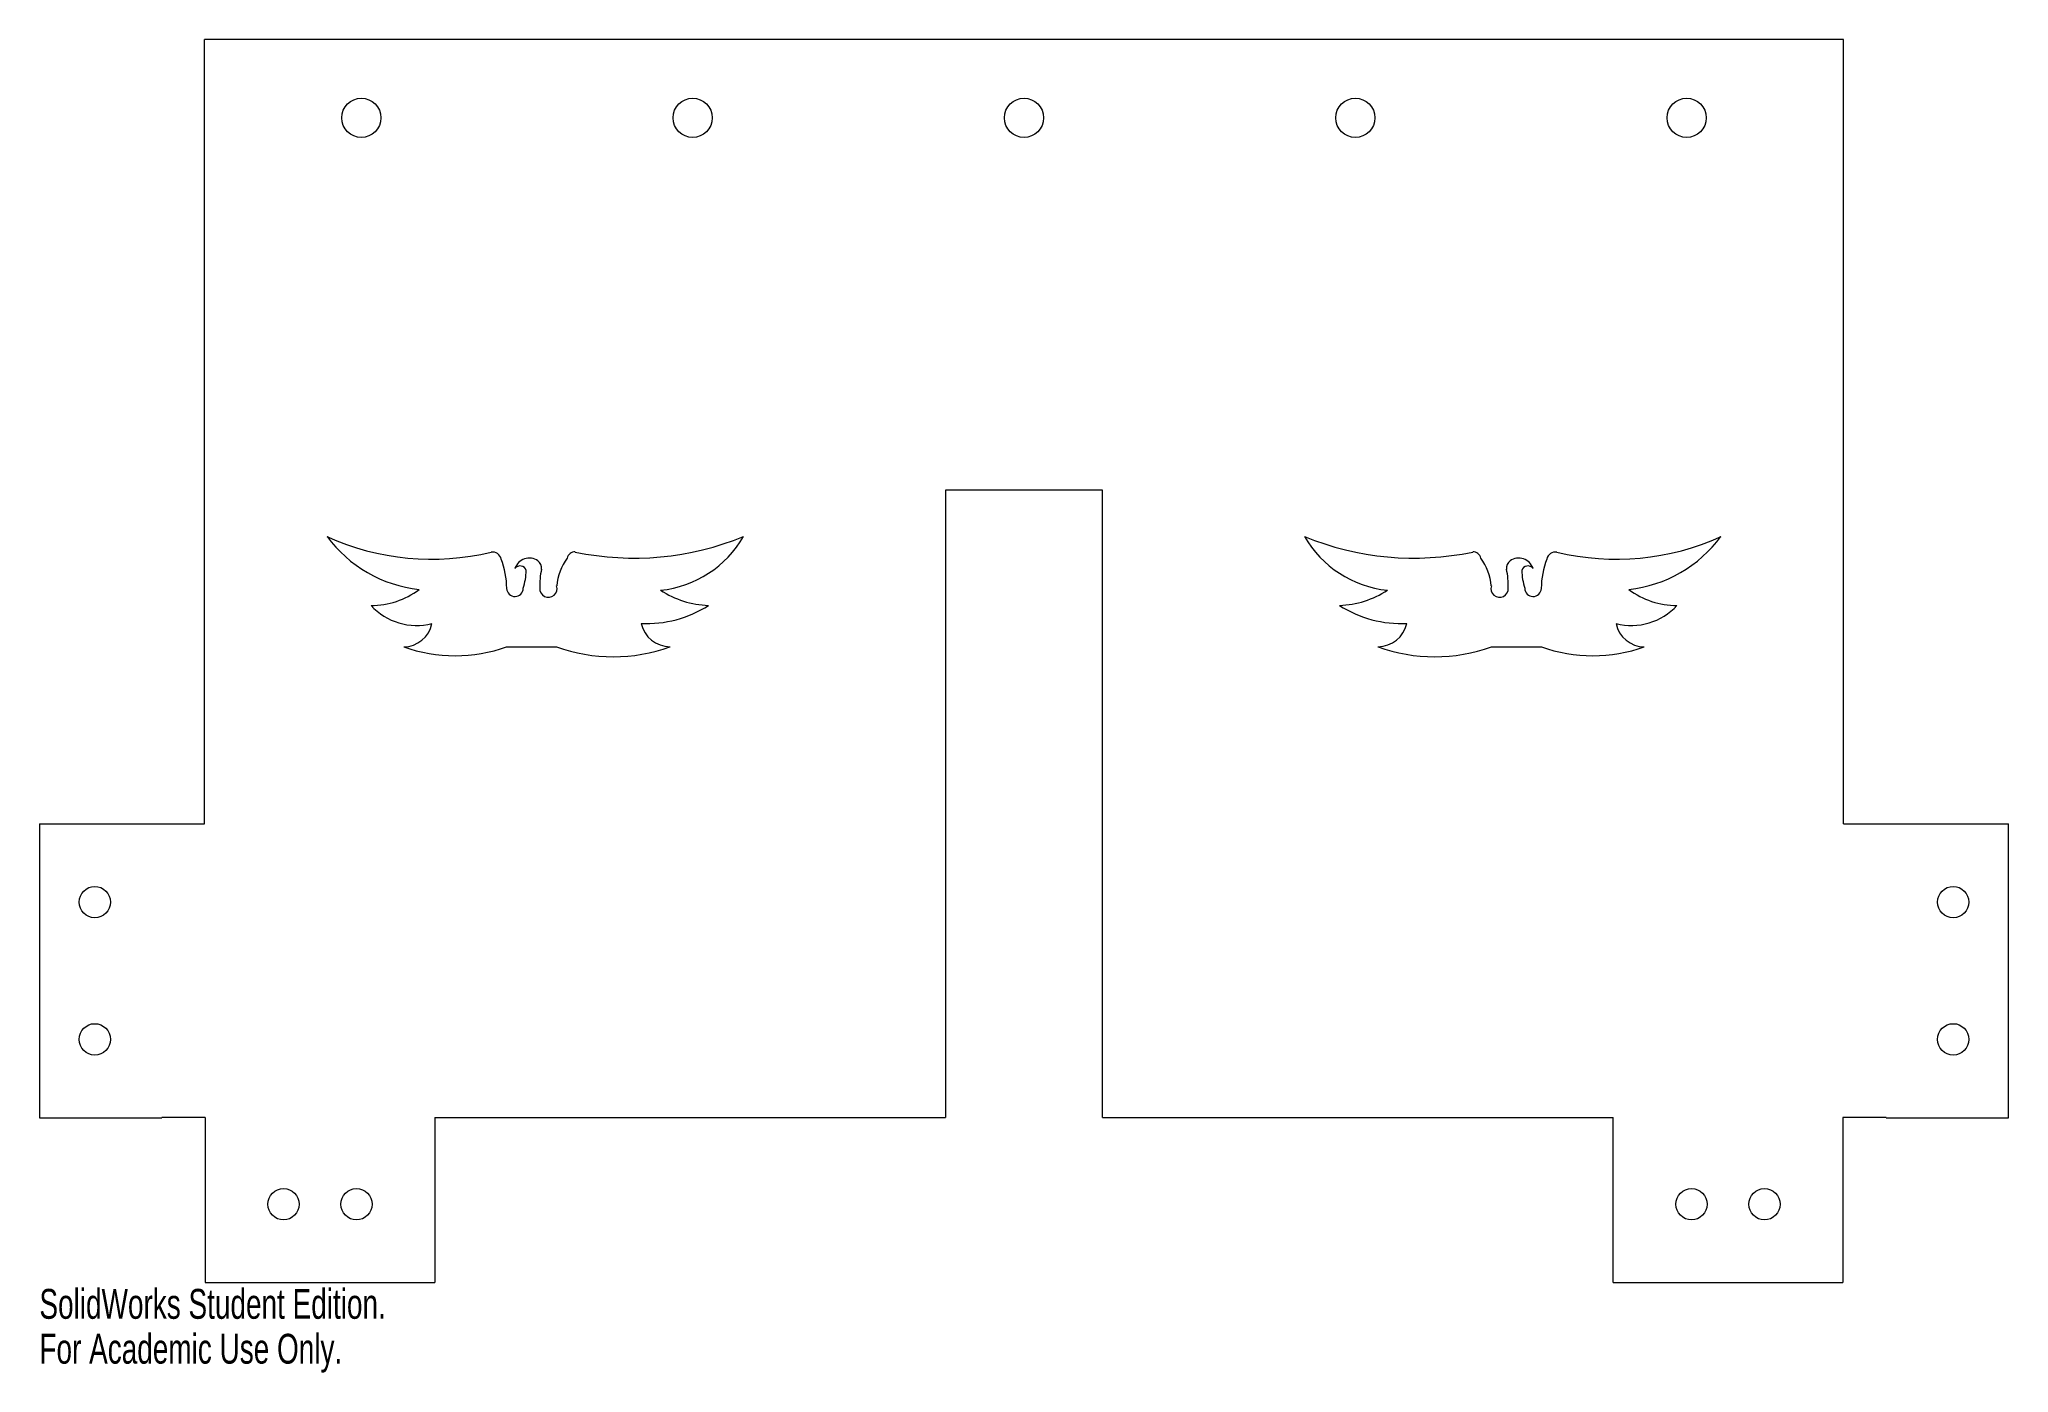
# Model space of a CAD drawing. Header units: inches. Extents: x -6.3 to 6.3, y -5 to 3.5.
import ezdxf

# ---------------------------------------------------------------- set-up
doc = ezdxf.new("R2010")
doc.units = ezdxf.units.IN
doc.header["$MEASUREMENT"] = 0
doc.styles.add('SLDTEXTSTYLE0', font='TXT', dxfattribs={"width": 0.7})

msp = doc.modelspace()

# ---------------------------------------------------------------- linework, layer by layer
at = {"color": 7, "linetype": 'Continuous', "lineweight": 15}
for p, q in [((-5.224, -1.5), (-5.224, 3.5)), ((5.224, 3.5), (-5.224, 3.5)), ((5.224, -1.5), (5.224, 3.5)), ((0.5, 0.626), (-0.5, 0.626)), ((-0.5, 0.626), (-0.5, -3.374)), ((0.5, -3.374), (0.5, 0.626)), ((-3.298, -0.372), (-2.979, -0.372)), ((2.979, -0.372), (3.298, -0.372)), ((-6.276, -1.5), (-6.276, -3.375)), ((-6.276, -1.5), (-5.224, -1.5)), ((5.224, -1.5), (6.276, -1.5)), ((6.276, -3.375), (6.276, -1.5)), ((-6.276, -3.375), (-5.495, -3.375)), ((-5.22, -3.374), (-5.495, -3.374)), ((-5.495, -3.375), (-5.495, -3.374)), ((-5.22, -3.374), (-5.22, -4.426)), ((-3.755, -3.374), (-0.5, -3.374)), ((-3.755, -3.374), (-3.755, -4.426)), ((0.5, -3.374), (3.755, -3.374)), ((3.755, -4.426), (3.755, -3.374)), ((5.495, -3.374), (5.22, -3.374)), ((5.22, -3.374), (5.22, -4.426)), ((5.495, -3.375), (5.495, -3.374)), ((5.495, -3.375), (6.276, -3.375)), ((-5.22, -4.426), (-3.755, -4.426)), ((3.755, -4.426), (5.22, -4.426))]:
    msp.add_line(p, q, dxfattribs=at)
for centre, radius in [((-4.224, 3), 0.125), ((-2.112, 3), 0.125), ((0, 3), 0.125), ((2.112, 3), 0.125), ((4.224, 3), 0.125), ((-5.923, -2), 0.1), ((5.923, -2), 0.1), ((-5.923, -2.875), 0.1), ((5.923, -2.875), 0.1), ((-4.72, -3.926), 0.1), ((-4.255, -3.926), 0.1), ((4.255, -3.926), 0.1), ((4.72, -3.926), 0.1)]:
    msp.add_circle(centre, radius, dxfattribs=at)
for centre, radius, start, end in [((-3.774, 1.805), 1.619, 245.5891, 283.4727), ((-3.767, 0.826), 0.837, 216.1829, 263.9057), ((-2.486, 2.028), 1.835, 258.2133, 292.357), ((-2.386, 0.674), 0.689, 275.7726, 330.1947), ((2.486, 2.028), 1.835, 247.643, 281.7867), ((2.386, 0.674), 0.689, 209.8053, 264.2274), ((3.774, 1.805), 1.619, 256.5273, 294.4109), ((3.767, 0.826), 0.837, 276.0943, 323.8171), ((-3.387, 0.176), 0.0556, 10.5, 100.5), ((-3.856, -0.007), 0.559, 0.7244, 20.2755), ((-3.153, 0.097), 0.0961, 55.1973, 162.2517), ((-3.212, 0.102), 0.0413, 17.9713, 142.3165), ((-3.135, 0.129), 0.0598, 352.787, 52.4628), ((-2.638, -0.013), 0.342, 142.9987, 175.1362), ((-2.866, 0.187), 0.0455, 82.798, 172.798), ((2.866, 0.187), 0.0455, 7.202, 97.202), ((2.638, -0.013), 0.342, 4.8638, 37.0013), ((3.135, 0.129), 0.0598, 127.5372, 187.213), ((3.153, 0.097), 0.0961, 17.7483, 124.8027), ((3.212, 0.102), 0.0413, 37.6835, 162.0287), ((3.856, -0.007), 0.559, 159.7245, 179.2756), ((3.387, 0.176), 0.0556, 79.5, 169.5), ((-3.245, 0.001), 0.0527, 180.7244, 0.7244), ((-3.563, 0.123), 0.39, 341.8441, 358.7476), ((-2.595, 0.015), 0.492, 167.4727, 181.5534), ((-3.032, -0.001), 0.0553, 177.2178, 17.8818), ((3.032, -0.001), 0.0553, 162.1182, 2.7822), ((2.595, 0.015), 0.492, 358.4466, 12.5273), ((3.563, 0.123), 0.39, 181.2524, 198.1559), ((3.245, 0.001), 0.0527, 179.2756, 359.2756), ((-4.162, 0.401), 0.51, 269.9852, 306.855), ((-3.872, 0.159), 0.395, 222.6939, 284.3092), ((-2.403, 0.496), 0.72, 266.9702, 302.9544), ((-1.99, 0.489), 0.598, 236.8725, 267.9826), ((1.99, 0.489), 0.598, 272.0174, 303.1275), ((2.403, 0.496), 0.72, 237.0456, 273.0298), ((3.872, 0.159), 0.395, 255.6908, 317.3061), ((4.162, 0.401), 0.51, 233.145, 270.0148), ((-3.956, -0.187), 0.186, 270.7611, 348.4653), ((-2.255, -0.182), 0.19, 192.653, 269.735), ((2.255, -0.182), 0.19, 270.265, 347.347), ((3.956, -0.187), 0.186, 191.5347, 269.2389), ((-3.626, 0.546), 0.975, 250.34, 289.66), ((-2.618, 0.613), 1.049, 249.8492, 290.1508), ((2.618, 0.613), 1.049, 249.8492, 290.1508), ((3.626, 0.546), 0.975, 250.34, 289.66)]:
    msp.add_arc(centre, radius, start, end, dxfattribs=at)

# ---------------------------------------------------------------- texts
at = {"color": 7, "linetype": 'Continuous', "char_height": 0.1903, "attachment_point": 1, "style": 'SLDTEXTSTYLE0'}
for s, insert in [('SolidWorks Student Edition.', (-6.276, -4.466)), ('For Academic Use Only.', (-6.276, -4.752))]:
    msp.add_mtext(s, dxfattribs=dict(at, insert=insert))

doc.saveas('drawing.dxf')
